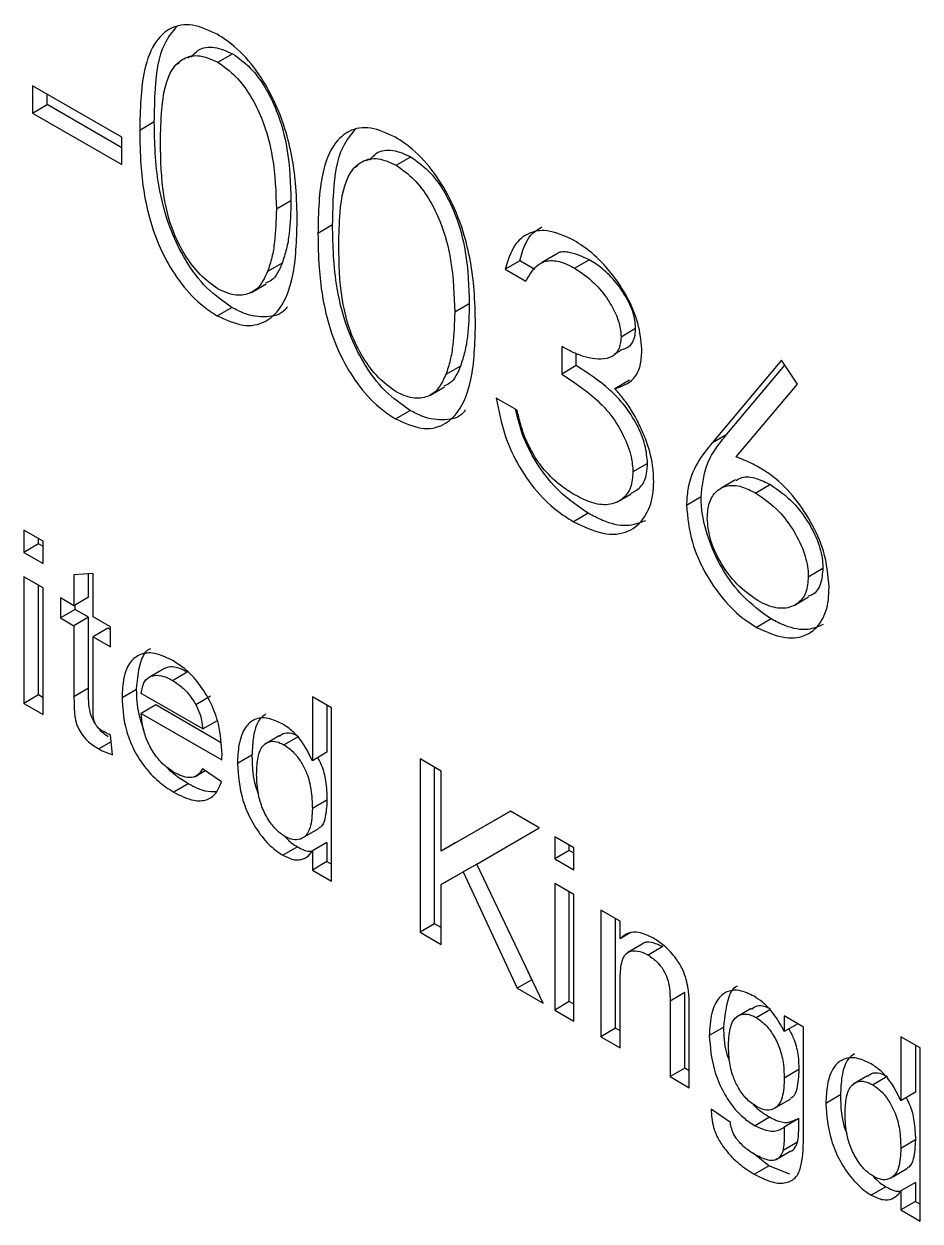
# Model space of a CAD drawing. Extents: x 75 to 2075, y 25 to 1460.
# Drawn here: x 1954.77 to 1964.69, y 1006.23 to 1019.48 of the extents above; entities that cross this region are included whole.
import ezdxf

# ---------------------------------------------------------------- set-up
doc = ezdxf.new("R2010")
doc.units = 0
doc.header["$LTSCALE"] = 5
doc.linetypes.add('SLD-KATı', pattern=[0])
doc.layers.get('0').update_dxf_attribs({"linetype": 'CONTINUOUS'})

msp = doc.modelspace()

# ---------------------------------------------------------------- linework, layer by layer
at = {"color": 7, "linetype": 'SLD-KATı'}
for p, q in [((1956.912, 1019.052), (1957.074, 1019.146)), ((1956.488, 1019.046), (1956.45, 1019.024)), ((1956.611, 1019.117), (1956.578, 1019.098)), ((1954.862, 1018.792), (1954.862, 1018.488)), ((1955.849, 1018.223), (1954.862, 1018.792)), ((1955.024, 1018.582), (1955.024, 1018.699)), ((1954.862, 1018.488), (1955.024, 1018.582)), ((1954.862, 1018.488), (1955.849, 1017.919)), ((1955.849, 1018.105), (1955.024, 1018.582)), ((1956.208, 1018.391), (1956.047, 1018.297)), ((1955.849, 1017.919), (1955.849, 1018.223)), ((1958.585, 1017.978), (1958.552, 1017.959)), ((1958.886, 1017.913), (1959.048, 1018.006)), ((1958.462, 1017.907), (1958.423, 1017.884)), ((1957.721, 1017.518), (1957.56, 1017.425)), ((1958.182, 1017.251), (1958.02, 1017.158)), ((1960.655, 1016.925), (1960.493, 1016.832)), ((1957.624, 1016.83), (1957.463, 1016.736)), ((1960.254, 1016.854), (1960.093, 1016.761)), ((1960.093, 1016.761), (1960.323, 1016.628)), ((1960.419, 1016.759), (1960.254, 1016.854)), ((1960.86, 1016.774), (1961.021, 1016.867)), ((1957.284, 1016.505), (1957.446, 1016.598)), ((1959.695, 1016.379), (1959.534, 1016.286)), ((1956.904, 1016.246), (1957.066, 1016.339)), ((1961.537, 1016.104), (1961.376, 1016.011)), ((1960.718, 1015.906), (1960.718, 1015.602)), ((1960.879, 1015.695), (1960.879, 1015.827)), ((1961.302, 1015.824), (1961.375, 1015.866)), ((1959.598, 1015.69), (1959.436, 1015.597)), ((1960.879, 1015.695), (1960.718, 1015.602)), ((1963.152, 1015.754), (1962.386, 1014.844)), ((1962.548, 1014.938), (1963.189, 1015.699)), ((1963.329, 1015.491), (1963.152, 1015.754)), ((1959.258, 1015.366), (1959.42, 1015.459)), ((1961.468, 1015.534), (1961.306, 1015.44)), ((1962.651, 1014.685), (1963.329, 1015.491)), ((1960.224, 1015.203), (1959.994, 1015.336)), ((1958.878, 1015.107), (1959.04, 1015.2)), ((1962.386, 1014.844), (1962.548, 1014.938)), ((1961.669, 1014.613), (1961.507, 1014.52)), ((1962.643, 1014.432), (1962.482, 1014.339)), ((1963.03, 1014.378), (1962.869, 1014.284)), ((1961.328, 1014.184), (1961.489, 1014.277)), ((1962.261, 1014.243), (1962.099, 1014.149)), ((1961.011, 1014.062), (1960.85, 1013.968)), ((1954.978, 1013.752), (1954.765, 1013.875)), ((1954.765, 1013.875), (1954.765, 1013.629)), ((1954.927, 1013.723), (1954.765, 1013.629)), ((1954.927, 1013.723), (1954.927, 1013.782)), ((1954.978, 1013.693), (1954.927, 1013.723)), ((1954.978, 1013.506), (1954.978, 1013.752)), ((1954.765, 1013.629), (1954.978, 1013.506)), ((1963.448, 1013.36), (1963.61, 1013.453)), ((1954.978, 1013.236), (1954.765, 1013.359)), ((1954.765, 1013.359), (1954.765, 1011.958)), ((1955.532, 1013.397), (1955.319, 1013.38)), ((1955.319, 1013.38), (1955.319, 1013.039)), ((1955.48, 1013.133), (1955.48, 1013.393)), ((1955.532, 1012.916), (1955.532, 1013.397)), ((1954.927, 1012.051), (1954.927, 1013.266)), ((1954.978, 1011.835), (1954.978, 1013.236)), ((1955.319, 1013.039), (1955.17, 1013.125)), ((1955.17, 1013.125), (1955.17, 1012.904)), ((1955.48, 1013.133), (1955.319, 1013.039)), ((1955.331, 1012.997), (1955.331, 1013.047)), ((1963.291, 1013.042), (1963.452, 1013.136)), ((1955.331, 1012.997), (1955.17, 1012.904)), ((1955.17, 1012.904), (1955.319, 1012.818)), ((1955.48, 1012.911), (1955.319, 1012.818)), ((1955.48, 1012.911), (1955.331, 1012.997)), ((1955.48, 1012.125), (1955.48, 1012.911)), ((1955.723, 1012.806), (1955.532, 1012.916)), ((1955.319, 1012.818), (1955.319, 1012.032)), ((1955.693, 1012.789), (1955.532, 1012.695)), ((1955.723, 1012.771), (1955.693, 1012.789)), ((1955.723, 1012.585), (1955.723, 1012.806)), ((1963.038, 1012.892), (1962.876, 1012.798)), ((1955.532, 1011.9), (1955.532, 1012.695)), ((1955.532, 1012.695), (1955.723, 1012.585)), ((1956.322, 1012.345), (1956.161, 1012.252)), ((1956.411, 1012.212), (1956.572, 1012.306)), ((1955.48, 1012.125), (1955.319, 1012.032)), ((1956.013, 1012.113), (1955.851, 1012.02)), ((1954.927, 1012.051), (1954.765, 1011.958)), ((1954.978, 1012.021), (1954.927, 1012.051)), ((1956.745, 1011.675), (1956.064, 1012.068)), ((1956.667, 1011.947), (1956.829, 1012.04)), ((1958.171, 1011.909), (1957.958, 1012.032)), ((1957.958, 1012.032), (1957.958, 1011.324)), ((1954.765, 1011.958), (1954.978, 1011.835)), ((1956.226, 1011.941), (1956.064, 1011.847)), ((1956.064, 1011.847), (1956.957, 1011.332)), ((1956.942, 1011.527), (1956.226, 1011.941)), ((1958.12, 1011.938), (1958.12, 1011.417)), ((1958.171, 1009.992), (1958.171, 1011.909)), ((1956.745, 1011.675), (1956.907, 1011.769)), ((1955.745, 1011.389), (1955.723, 1011.608)), ((1957.591, 1011.598), (1957.429, 1011.504)), ((1957.644, 1011.5), (1957.806, 1011.593)), ((1955.731, 1011.533), (1955.595, 1011.454)), ((1957.29, 1011.386), (1957.128, 1011.293)), ((1958.12, 1011.417), (1957.958, 1011.324)), ((1959.385, 1011.208), (1959.151, 1011.344)), ((1959.151, 1011.344), (1959.151, 1009.426)), ((1956.656, 1011.147), (1956.772, 1011.214)), ((1956.951, 1011.089), (1956.743, 1011.234)), ((1959.312, 1009.52), (1959.312, 1011.25)), ((1959.385, 1010.325), (1959.385, 1011.208)), ((1956.585, 1011.069), (1956.423, 1010.976)), ((1958.12, 1010.889), (1957.958, 1010.796)), ((1960.15, 1010.767), (1959.385, 1010.325)), ((1959.546, 1010.418), (1960.15, 1010.767)), ((1960.47, 1010.582), (1960.15, 1010.767)), ((1957.869, 1010.482), (1958.031, 1010.575)), ((1959.777, 1010.181), (1960.47, 1010.582)), ((1958.12, 1010.419), (1957.958, 1010.326)), ((1958.12, 1010.419), (1958.12, 1010.208)), ((1959.546, 1010.418), (1959.385, 1010.325)), ((1960.854, 1010.36), (1960.641, 1010.483)), ((1960.641, 1010.483), (1960.641, 1010.238)), ((1960.802, 1010.331), (1960.802, 1010.39)), ((1957.793, 1010.372), (1957.631, 1010.279)), ((1957.958, 1010.326), (1957.958, 1010.114)), ((1960.802, 1010.331), (1960.641, 1010.238)), ((1960.854, 1010.301), (1960.802, 1010.331)), ((1960.854, 1010.115), (1960.854, 1010.36)), ((1958.12, 1010.208), (1957.958, 1010.114)), ((1958.12, 1010.208), (1958.171, 1010.178)), ((1959.777, 1010.181), (1959.546, 1010.048)), ((1959.777, 1010.181), (1959.628, 1010.095)), ((1960.513, 1008.64), (1959.777, 1010.181)), ((1960.641, 1010.238), (1960.854, 1010.115)), ((1957.958, 1010.114), (1958.171, 1009.992)), ((1959.385, 1009.955), (1959.628, 1010.095)), ((1959.546, 1010.048), (1959.385, 1009.955)), ((1959.628, 1010.095), (1960.225, 1008.806)), ((1959.385, 1009.291), (1959.385, 1009.955)), ((1960.854, 1009.844), (1960.641, 1009.967)), ((1960.641, 1009.967), (1960.641, 1008.566)), ((1960.802, 1008.659), (1960.802, 1009.874)), ((1960.854, 1008.443), (1960.854, 1009.844)), ((1961.364, 1009.549), (1961.152, 1009.672)), ((1961.152, 1009.672), (1961.152, 1008.271)), ((1959.312, 1009.52), (1959.151, 1009.426)), ((1959.385, 1009.478), (1959.312, 1009.52)), ((1961.313, 1008.364), (1961.313, 1009.579)), ((1961.364, 1009.354), (1961.364, 1009.549)), ((1959.151, 1009.426), (1959.385, 1009.291)), ((1961.477, 1009.419), (1961.364, 1009.354)), ((1961.61, 1009.295), (1961.449, 1009.201)), ((1961.836, 1009.267), (1961.675, 1009.174)), ((1960.386, 1008.9), (1960.305, 1009.075)), ((1960.386, 1008.9), (1960.225, 1008.806)), ((1960.225, 1008.806), (1960.513, 1008.64)), ((1960.39, 1008.897), (1960.386, 1008.9)), ((1961.364, 1008.148), (1961.364, 1008.899)), ((1960.802, 1008.659), (1960.641, 1008.566)), ((1960.854, 1008.63), (1960.802, 1008.659)), ((1962.08, 1008.759), (1961.918, 1008.665)), ((1961.918, 1008.665), (1961.918, 1007.829)), ((1962.08, 1007.922), (1962.08, 1008.759)), ((1960.641, 1008.566), (1960.854, 1008.443)), ((1962.131, 1007.706), (1962.131, 1008.563)), ((1962.816, 1008.581), (1962.654, 1008.488)), ((1962.87, 1008.484), (1963.031, 1008.577)), ((1963.395, 1008.377), (1963.182, 1008.5)), ((1963.182, 1008.5), (1963.182, 1008.328)), ((1963.331, 1008.414), (1963.182, 1008.328)), ((1961.313, 1008.364), (1961.152, 1008.271)), ((1961.152, 1008.271), (1961.364, 1008.148)), ((1961.364, 1008.335), (1961.313, 1008.364)), ((1962.513, 1008.376), (1962.352, 1008.283)), ((1963.395, 1007.183), (1963.395, 1008.377)), ((1964.685, 1008.148), (1964.472, 1008.271)), ((1964.472, 1008.271), (1964.472, 1007.563)), ((1964.634, 1008.178), (1964.634, 1007.656)), ((1964.685, 1006.231), (1964.685, 1008.148)), ((1962.08, 1007.922), (1961.918, 1007.829)), ((1962.131, 1007.892), (1962.08, 1007.922)), ((1963.343, 1007.906), (1963.182, 1007.813)), ((1961.918, 1007.829), (1962.131, 1007.706)), ((1964.104, 1007.837), (1963.943, 1007.744)), ((1964.158, 1007.74), (1964.32, 1007.833)), ((1963.804, 1007.626), (1963.642, 1007.533)), ((1964.634, 1007.656), (1964.472, 1007.563)), ((1962.586, 1007.32), (1962.373, 1007.468)), ((1963.092, 1007.49), (1963.254, 1007.584)), ((1963.019, 1007.38), (1962.858, 1007.286)), ((1963.343, 1007.364), (1963.182, 1007.271)), ((1963.329, 1007.103), (1963.168, 1007.01)), ((1964.634, 1007.129), (1964.472, 1007.035)), ((1963.012, 1006.843), (1962.836, 1006.981)), ((1963.085, 1006.91), (1963.246, 1007.003)), ((1962.85, 1006.75), (1963.012, 1006.843)), ((1963.245, 1006.749), (1963.012, 1006.843)), ((1964.383, 1006.721), (1964.545, 1006.815)), ((1964.307, 1006.611), (1964.145, 1006.518)), ((1964.634, 1006.659), (1964.472, 1006.566)), ((1964.472, 1006.566), (1964.472, 1006.354)), ((1964.634, 1006.659), (1964.634, 1006.447)), ((1964.634, 1006.447), (1964.472, 1006.354)), ((1964.634, 1006.447), (1964.685, 1006.418)), ((1964.472, 1006.354), (1964.685, 1006.231))]:
    msp.add_line(p, q, dxfattribs=at)
for points, knots in [([(1956.904, 1019.361), (1956.811, 1019.404), (1956.623, 1019.489), (1956.388, 1019.447), (1956.2, 1019.276), (1956.059, 1018.902), (1956.051, 1018.528), (1956.047, 1018.297)], [0, 0, 0, 0, 0.155618, 0.311935, 0.454721, 0.662944, 1, 1, 1, 1]), ([(1956.208, 1018.391), (1956.211, 1018.513), (1956.217, 1018.822), (1956.271, 1019.22), (1956.412, 1019.389), (1956.463, 1019.45)], [0, 0, 0, 0, 0.295982, 0.745313, 1, 1, 1, 1]), ([(1957.79, 1017.291), (1957.788, 1017.417), (1957.782, 1017.741), (1957.7, 1018.229), (1957.51, 1018.705), (1957.288, 1019.044), (1957.076, 1019.253), (1956.946, 1019.335), (1956.904, 1019.361)], [0, 0, 0, 0, 0.179179, 0.461345, 0.637281, 0.783821, 0.93058, 1, 1, 1, 1]), ([(1956.277, 1018.166), (1956.279, 1018.289), (1956.284, 1018.583), (1956.35, 1018.929), (1956.525, 1019.106), (1956.705, 1019.143), (1956.844, 1019.082), (1956.912, 1019.052)], [0, 0, 0, 0, 0.2305227, 0.551426, 0.7032148, 0.8558961, 1, 1, 1, 1]), ([(1956.618, 1019.108), (1956.642, 1019.136), (1956.706, 1019.21), (1956.868, 1019.235), (1957.007, 1019.175), (1957.074, 1019.146)], [0, 0, 0, 0, 0.238436, 0.630223, 1, 1, 1, 1]), ([(1957.074, 1019.146), (1957.141, 1019.098), (1957.272, 1019.004), (1957.443, 1018.775), (1957.593, 1018.465), (1957.706, 1018.024), (1957.716, 1017.706), (1957.721, 1017.518)], [0, 0, 0, 0, 0.142056, 0.279146, 0.423803, 0.65937, 1, 1, 1, 1]), ([(1956.912, 1019.052), (1956.979, 1019.004), (1957.11, 1018.91), (1957.282, 1018.682), (1957.432, 1018.372), (1957.545, 1017.931), (1957.554, 1017.613), (1957.56, 1017.425)], [0, 0, 0, 0, 0.142056, 0.279146, 0.423803, 0.65937, 1, 1, 1, 1]), ([(1957.066, 1016.339), (1956.972, 1016.405), (1956.784, 1016.535), (1956.549, 1016.85), (1956.36, 1017.244), (1956.221, 1017.78), (1956.213, 1018.162), (1956.208, 1018.391)], [0, 0, 0, 0, 0.1563777, 0.3136165, 0.4539116, 0.673752, 1, 1, 1, 1]), ([(1958.878, 1018.221), (1958.785, 1018.264), (1958.597, 1018.35), (1958.361, 1018.308), (1958.174, 1018.137), (1958.032, 1017.763), (1958.025, 1017.389), (1958.02, 1017.158)], [0, 0, 0, 0, 0.155618, 0.311935, 0.454721, 0.662944, 1, 1, 1, 1]), ([(1956.047, 1018.297), (1956.049, 1018.172), (1956.054, 1017.853), (1956.122, 1017.381), (1956.298, 1016.918), (1956.505, 1016.588), (1956.716, 1016.366), (1956.853, 1016.279), (1956.904, 1016.246)], [0, 0, 0, 0, 0.180656, 0.459073, 0.627824, 0.771051, 0.91423, 1, 1, 1, 1]), ([(1958.182, 1017.251), (1958.185, 1017.374), (1958.191, 1017.682), (1958.245, 1018.08), (1958.386, 1018.249), (1958.437, 1018.31)], [0, 0, 0, 0, 0.295982, 0.745313, 1, 1, 1, 1]), ([(1959.764, 1016.152), (1959.761, 1016.277), (1959.755, 1016.601), (1959.674, 1017.089), (1959.483, 1017.566), (1959.261, 1017.904), (1959.05, 1018.114), (1958.92, 1018.195), (1958.878, 1018.221)], [0, 0, 0, 0, 0.1791793, 0.4613454, 0.6372808, 0.7838205, 0.9305796, 1, 1, 1, 1]), ([(1956.912, 1016.545), (1956.845, 1016.594), (1956.712, 1016.69), (1956.539, 1016.921), (1956.392, 1017.218), (1956.284, 1017.656), (1956.28, 1017.968), (1956.277, 1018.166)], [0, 0, 0, 0, 0.142345, 0.284038, 0.428685, 0.63924, 1, 1, 1, 1]), ([(1958.591, 1017.969), (1958.616, 1017.997), (1958.679, 1018.071), (1958.842, 1018.095), (1958.98, 1018.035), (1959.048, 1018.006)], [0, 0, 0, 0, 0.238436, 0.630223, 1, 1, 1, 1]), ([(1958.251, 1017.026), (1958.253, 1017.149), (1958.258, 1017.443), (1958.324, 1017.79), (1958.499, 1017.966), (1958.679, 1018.004), (1958.818, 1017.943), (1958.886, 1017.913)], [0, 0, 0, 0, 0.230523, 0.551426, 0.703215, 0.855896, 1, 1, 1, 1]), ([(1959.048, 1018.006), (1959.114, 1017.958), (1959.245, 1017.864), (1959.417, 1017.636), (1959.567, 1017.326), (1959.68, 1016.885), (1959.69, 1016.567), (1959.695, 1016.379)], [0, 0, 0, 0, 0.142056, 0.279146, 0.423803, 0.65937, 1, 1, 1, 1]), ([(1958.886, 1017.913), (1958.953, 1017.865), (1959.084, 1017.771), (1959.255, 1017.543), (1959.405, 1017.232), (1959.519, 1016.791), (1959.528, 1016.474), (1959.534, 1016.286)], [0, 0, 0, 0, 0.142056, 0.279146, 0.423803, 0.65937, 1, 1, 1, 1]), ([(1957.56, 1017.425), (1957.556, 1017.302), (1957.551, 1017.117), (1957.513, 1016.89), (1957.48, 1016.788), (1957.463, 1016.736)], [0, 0, 0, 0, 0.494077, 0.745649, 1, 1, 1, 1]), ([(1957.721, 1017.518), (1957.718, 1017.396), (1957.713, 1017.21), (1957.675, 1016.983), (1957.641, 1016.881), (1957.624, 1016.83)], [0, 0, 0, 0, 0.494077, 0.745649, 1, 1, 1, 1]), ([(1956.904, 1016.246), (1957.002, 1016.202), (1957.196, 1016.114), (1957.439, 1016.161), (1957.634, 1016.343), (1957.774, 1016.714), (1957.784, 1017.08), (1957.79, 1017.291)], [0, 0, 0, 0, 0.160811, 0.322052, 0.466964, 0.691873, 1, 1, 1, 1]), ([(1958.02, 1017.158), (1958.022, 1017.032), (1958.028, 1016.713), (1958.096, 1016.241), (1958.272, 1015.779), (1958.479, 1015.449), (1958.69, 1015.227), (1958.827, 1015.139), (1958.878, 1015.107)], [0, 0, 0, 0, 0.180656, 0.459073, 0.627824, 0.771051, 0.91423, 1, 1, 1, 1]), ([(1959.04, 1015.2), (1958.946, 1015.265), (1958.758, 1015.396), (1958.523, 1015.71), (1958.333, 1016.105), (1958.195, 1016.641), (1958.187, 1017.023), (1958.182, 1017.251)], [0, 0, 0, 0, 0.156378, 0.313617, 0.453912, 0.673752, 1, 1, 1, 1]), ([(1960.856, 1017.079), (1960.754, 1017.127), (1960.568, 1017.212), (1960.341, 1017.17), (1960.173, 1017.026), (1960.121, 1016.855), (1960.093, 1016.761)], [0, 0, 0, 0, 0.279695, 0.504138, 0.72873, 1, 1, 1, 1]), ([(1960.254, 1016.854), (1960.284, 1016.96), (1960.332, 1017.129), (1960.454, 1017.203), (1960.499, 1017.23)], [0, 0, 0, 0, 0.630948, 1, 1, 1, 1]), ([(1958.886, 1015.406), (1958.819, 1015.454), (1958.685, 1015.55), (1958.512, 1015.781), (1958.365, 1016.079), (1958.258, 1016.516), (1958.253, 1016.829), (1958.251, 1017.026)], [0, 0, 0, 0, 0.1423447, 0.2840378, 0.4286851, 0.6392402, 1, 1, 1, 1]), ([(1961.606, 1015.877), (1961.597, 1015.971), (1961.578, 1016.157), (1961.451, 1016.458), (1961.271, 1016.727), (1961.065, 1016.943), (1960.922, 1017.037), (1960.856, 1017.079)], [0, 0, 0, 0, 0.207064, 0.409703, 0.613894, 0.823729, 1, 1, 1, 1]), ([(1961.021, 1016.867), (1960.943, 1016.902), (1960.812, 1016.96), (1960.687, 1016.956), (1960.655, 1016.925), (1960.655, 1016.925)], [0, 0, 0, 0, 0.595713, 0.997272, 1, 1, 1, 1]), ([(1957.624, 1016.83), (1957.593, 1016.753), (1957.551, 1016.651), (1957.463, 1016.617), (1957.44, 1016.609)], [0, 0, 0, 0, 0.747262, 1, 1, 1, 1]), ([(1960.323, 1016.628), (1960.361, 1016.696), (1960.423, 1016.809), (1960.575, 1016.868), (1960.72, 1016.846), (1960.817, 1016.796), (1960.86, 1016.774)], [0, 0, 0, 0, 0.363168, 0.592213, 0.821145, 1, 1, 1, 1]), ([(1960.86, 1016.774), (1960.934, 1016.724), (1961.067, 1016.636), (1961.226, 1016.438), (1961.324, 1016.263), (1961.37, 1016.118), (1961.374, 1016.042), (1961.376, 1016.011)], [0, 0, 0, 0, 0.307321, 0.545957, 0.738905, 0.891584, 1, 1, 1, 1]), ([(1961.537, 1016.104), (1961.533, 1016.154), (1961.525, 1016.253), (1961.447, 1016.435), (1961.327, 1016.615), (1961.174, 1016.77), (1961.071, 1016.836), (1961.021, 1016.867)], [0, 0, 0, 0, 0.167249, 0.33545, 0.571563, 0.796006, 1, 1, 1, 1]), ([(1957.463, 1016.736), (1957.429, 1016.664), (1957.369, 1016.539), (1957.206, 1016.466), (1957.051, 1016.475), (1956.949, 1016.527), (1956.912, 1016.545)], [0, 0, 0, 0, 0.339757, 0.595557, 0.851617, 1, 1, 1, 1]), ([(1957.68, 1016.344), (1957.672, 1016.334), (1957.619, 1016.26), (1957.453, 1016.222), (1957.244, 1016.246), (1957.11, 1016.316), (1957.066, 1016.339)], [0, 0, 0, 0, 0.064384, 0.438892, 0.814631, 1, 1, 1, 1]), ([(1959.695, 1016.379), (1959.692, 1016.256), (1959.687, 1016.071), (1959.649, 1015.844), (1959.615, 1015.742), (1959.598, 1015.69)], [0, 0, 0, 0, 0.494077, 0.745649, 1, 1, 1, 1]), ([(1959.534, 1016.286), (1959.53, 1016.163), (1959.525, 1015.978), (1959.487, 1015.75), (1959.453, 1015.648), (1959.436, 1015.597)], [0, 0, 0, 0, 0.494077, 0.745649, 1, 1, 1, 1]), ([(1958.878, 1015.107), (1958.975, 1015.063), (1959.17, 1014.974), (1959.412, 1015.021), (1959.608, 1015.204), (1959.748, 1015.575), (1959.758, 1015.94), (1959.764, 1016.152)], [0, 0, 0, 0, 0.1608108, 0.322052, 0.4669641, 0.6918732, 1, 1, 1, 1]), ([(1961.373, 1015.868), (1961.405, 1015.878), (1961.472, 1015.899), (1961.529, 1015.988), (1961.535, 1016.071), (1961.537, 1016.104)], [0, 0, 0, 0, 0.345385, 0.733658, 1, 1, 1, 1]), ([(1961.376, 1016.011), (1961.37, 1015.961), (1961.359, 1015.867), (1961.275, 1015.782), (1961.12, 1015.753), (1960.924, 1015.797), (1960.775, 1015.876), (1960.718, 1015.906)], [0, 0, 0, 0, 0.160278, 0.301808, 0.478183, 0.801904, 1, 1, 1, 1]), ([(1961.306, 1015.44), (1961.384, 1015.467), (1961.513, 1015.511), (1961.597, 1015.695), (1961.603, 1015.823), (1961.606, 1015.877)], [0, 0, 0, 0, 0.462322, 0.769957, 1, 1, 1, 1]), ([(1959.598, 1015.69), (1959.567, 1015.614), (1959.525, 1015.512), (1959.436, 1015.478), (1959.414, 1015.469)], [0, 0, 0, 0, 0.747262, 1, 1, 1, 1]), ([(1961.669, 1014.613), (1961.663, 1014.679), (1961.651, 1014.818), (1961.556, 1015.044), (1961.421, 1015.257), (1961.191, 1015.494), (1961.005, 1015.614), (1960.879, 1015.695)], [0, 0, 0, 0, 0.15268, 0.317686, 0.480778, 0.647378, 1, 1, 1, 1]), ([(1959.436, 1015.597), (1959.402, 1015.525), (1959.343, 1015.399), (1959.18, 1015.326), (1959.025, 1015.336), (1958.923, 1015.387), (1958.886, 1015.406)], [0, 0, 0, 0, 0.3397573, 0.5955571, 0.8516175, 1, 1, 1, 1]), ([(1960.718, 1015.602), (1960.826, 1015.532), (1961.004, 1015.415), (1961.246, 1015.186), (1961.402, 1014.939), (1961.494, 1014.703), (1961.503, 1014.575), (1961.507, 1014.52)], [0, 0, 0, 0, 0.303376, 0.501253, 0.701144, 0.872268, 1, 1, 1, 1]), ([(1961.584, 1015.027), (1961.556, 1015.082), (1961.504, 1015.185), (1961.408, 1015.324), (1961.34, 1015.401), (1961.306, 1015.44)], [0, 0, 0, 0, 0.36953, 0.680669, 1, 1, 1, 1]), ([(1959.994, 1015.336), (1960.02, 1015.199), (1960.068, 1014.946), (1960.24, 1014.567), (1960.465, 1014.262), (1960.68, 1014.072), (1960.808, 1013.994), (1960.85, 1013.968)], [0, 0, 0, 0, 0.260014, 0.476791, 0.694305, 0.899189, 1, 1, 1, 1]), ([(1959.653, 1015.205), (1959.645, 1015.194), (1959.593, 1015.12), (1959.427, 1015.082), (1959.218, 1015.107), (1959.084, 1015.177), (1959.04, 1015.2)], [0, 0, 0, 0, 0.064384, 0.438892, 0.814631, 1, 1, 1, 1]), ([(1961.011, 1014.062), (1960.902, 1014.135), (1960.705, 1014.267), (1960.457, 1014.576), (1960.283, 1014.897), (1960.232, 1015.11), (1960.207, 1015.213)], [0, 0, 0, 0, 0.302238, 0.540297, 0.778318, 1, 1, 1, 1]), ([(1960.425, 1014.678), (1960.388, 1014.745), (1960.321, 1014.864), (1960.262, 1015.044), (1960.237, 1015.15), (1960.224, 1015.203)], [0, 0, 0, 0, 0.3962188, 0.6951557, 1, 1, 1, 1]), ([(1961.737, 1014.412), (1961.735, 1014.471), (1961.728, 1014.623), (1961.669, 1014.838), (1961.604, 1014.983), (1961.584, 1015.027)], [0, 0, 0, 0, 0.3022308, 0.7876447, 1, 1, 1, 1]), ([(1962.261, 1014.243), (1962.274, 1014.361), (1962.296, 1014.567), (1962.418, 1014.777), (1962.504, 1014.884), (1962.548, 1014.938)], [0, 0, 0, 0, 0.404393, 0.699692, 1, 1, 1, 1]), ([(1962.386, 1014.844), (1962.328, 1014.772), (1962.213, 1014.628), (1962.113, 1014.39), (1962.103, 1014.209), (1962.099, 1014.149)], [0, 0, 0, 0, 0.40003, 0.80321, 1, 1, 1, 1]), ([(1960.854, 1014.27), (1960.804, 1014.302), (1960.682, 1014.378), (1960.533, 1014.524), (1960.45, 1014.642), (1960.425, 1014.678)], [0, 0, 0, 0, 0.329676, 0.795729, 1, 1, 1, 1]), ([(1962.917, 1014.56), (1962.89, 1014.575), (1962.836, 1014.605), (1962.747, 1014.648), (1962.686, 1014.672), (1962.651, 1014.685)], [0, 0, 0, 0, 0.302502, 0.60515, 1, 1, 1, 1]), ([(1961.507, 1014.52), (1961.502, 1014.459), (1961.492, 1014.334), (1961.392, 1014.207), (1961.241, 1014.142), (1961.048, 1014.169), (1960.916, 1014.237), (1960.854, 1014.27)], [0, 0, 0, 0, 0.173225, 0.35855, 0.580986, 0.802364, 1, 1, 1, 1]), ([(1961.486, 1014.283), (1961.527, 1014.305), (1961.607, 1014.348), (1961.661, 1014.477), (1961.667, 1014.575), (1961.669, 1014.613)], [0, 0, 0, 0, 0.393828, 0.762663, 1, 1, 1, 1]), ([(1963.678, 1013.243), (1963.667, 1013.375), (1963.647, 1013.611), (1963.481, 1013.972), (1963.279, 1014.271), (1963.076, 1014.462), (1962.954, 1014.538), (1962.917, 1014.56)], [0, 0, 0, 0, 0.26989, 0.481073, 0.691501, 0.907587, 1, 1, 1, 1]), ([(1960.85, 1013.968), (1960.959, 1013.916), (1961.179, 1013.811), (1961.46, 1013.837), (1961.646, 1014.004), (1961.729, 1014.211), (1961.736, 1014.364), (1961.737, 1014.412)], [0, 0, 0, 0, 0.24214, 0.486886, 0.697343, 0.905358, 1, 1, 1, 1]), ([(1962.33, 1014.006), (1962.334, 1014.066), (1962.343, 1014.189), (1962.425, 1014.312), (1962.548, 1014.377), (1962.704, 1014.368), (1962.815, 1014.311), (1962.869, 1014.284)], [0, 0, 0, 0, 0.196667, 0.397427, 0.59783, 0.807388, 1, 1, 1, 1]), ([(1962.648, 1014.424), (1962.669, 1014.437), (1962.73, 1014.476), (1962.867, 1014.459), (1962.977, 1014.404), (1963.03, 1014.378)], [0, 0, 0, 0, 0.213434, 0.623289, 1, 1, 1, 1]), ([(1963.03, 1014.378), (1963.117, 1014.318), (1963.27, 1014.212), (1963.456, 1013.96), (1963.577, 1013.715), (1963.608, 1013.543), (1963.609, 1013.465), (1963.61, 1013.453)], [0, 0, 0, 0, 0.300704, 0.532555, 0.765331, 0.965842, 1, 1, 1, 1]), ([(1963.038, 1012.892), (1962.929, 1012.969), (1962.736, 1013.106), (1962.499, 1013.424), (1962.346, 1013.746), (1962.27, 1014.029), (1962.263, 1014.185), (1962.261, 1014.243)], [0, 0, 0, 0, 0.264963, 0.470688, 0.676646, 0.880716, 1, 1, 1, 1]), ([(1962.869, 1014.284), (1962.955, 1014.224), (1963.109, 1014.118), (1963.294, 1013.866), (1963.415, 1013.622), (1963.446, 1013.449), (1963.448, 1013.371), (1963.448, 1013.36)], [0, 0, 0, 0, 0.300704, 0.532555, 0.765331, 0.965842, 1, 1, 1, 1]), ([(1962.099, 1014.149), (1962.112, 1014.015), (1962.136, 1013.775), (1962.294, 1013.404), (1962.5, 1013.106), (1962.705, 1012.906), (1962.832, 1012.826), (1962.876, 1012.798)], [0, 0, 0, 0, 0.268201, 0.478121, 0.688557, 0.891923, 1, 1, 1, 1]), ([(1961.645, 1013.979), (1961.578, 1013.954), (1961.44, 1013.901), (1961.21, 1013.957), (1961.065, 1014.034), (1961.011, 1014.062)], [0, 0, 0, 0, 0.371193, 0.768586, 1, 1, 1, 1]), ([(1962.889, 1013.095), (1962.81, 1013.15), (1962.655, 1013.257), (1962.471, 1013.513), (1962.349, 1013.777), (1962.336, 1013.931), (1962.33, 1014.006)], [0, 0, 0, 0, 0.279984, 0.550501, 0.780946, 1, 1, 1, 1]), ([(1963.61, 1013.453), (1963.604, 1013.394), (1963.593, 1013.271), (1963.526, 1013.168), (1963.464, 1013.149), (1963.448, 1013.144)], [0, 0, 0, 0, 0.411303, 0.847854, 1, 1, 1, 1]), ([(1963.448, 1013.36), (1963.443, 1013.3), (1963.433, 1013.175), (1963.334, 1013.052), (1963.186, 1012.996), (1963.025, 1013.024), (1962.924, 1013.077), (1962.889, 1013.095)], [0, 0, 0, 0, 0.195028, 0.402027, 0.640417, 0.873283, 1, 1, 1, 1]), ([(1962.876, 1012.798), (1962.986, 1012.749), (1963.187, 1012.659), (1963.44, 1012.7), (1963.605, 1012.851), (1963.672, 1013.055), (1963.677, 1013.196), (1963.678, 1013.243)], [0, 0, 0, 0, 0.26262, 0.481078, 0.700369, 0.900869, 1, 1, 1, 1]), ([(1963.613, 1012.831), (1963.558, 1012.808), (1963.436, 1012.756), (1963.229, 1012.793), (1963.089, 1012.865), (1963.038, 1012.892)], [0, 0, 0, 0, 0.341031, 0.757846, 1, 1, 1, 1]), ([(1956.412, 1012.433), (1956.335, 1012.469), (1956.199, 1012.533), (1956.035, 1012.503), (1955.924, 1012.408), (1955.861, 1012.24), (1955.854, 1012.097), (1955.851, 1012.02)], [0, 0, 0, 0, 0.238843, 0.420255, 0.60132, 0.785857, 1, 1, 1, 1]), ([(1956.013, 1012.113), (1956.023, 1012.233), (1956.039, 1012.417), (1956.122, 1012.552), (1956.17, 1012.567), (1956.171, 1012.567)], [0, 0, 0, 0, 0.646304, 0.994181, 1, 1, 1, 1]), ([(1956.958, 1011.394), (1956.952, 1011.504), (1956.943, 1011.685), (1956.842, 1011.963), (1956.709, 1012.18), (1956.557, 1012.34), (1956.455, 1012.405), (1956.412, 1012.433)], [0, 0, 0, 0, 0.2925457, 0.4838695, 0.6755749, 0.8601511, 1, 1, 1, 1]), ([(1956.064, 1012.068), (1956.072, 1012.116), (1956.087, 1012.204), (1956.167, 1012.264), (1956.262, 1012.274), (1956.346, 1012.248), (1956.397, 1012.22), (1956.411, 1012.212)], [0, 0, 0, 0, 0.26686, 0.497851, 0.698822, 0.917598, 1, 1, 1, 1]), ([(1956.572, 1012.306), (1956.516, 1012.333), (1956.424, 1012.377), (1956.351, 1012.354), (1956.323, 1012.344)], [0, 0, 0, 0, 0.605348, 1, 1, 1, 1]), ([(1955.554, 1011.737), (1955.541, 1011.757), (1955.512, 1011.805), (1955.478, 1011.945), (1955.48, 1012.048), (1955.48, 1012.125)], [0, 0, 0, 0, 0.156519, 0.367568, 1, 1, 1, 1]), ([(1956.093, 1011.665), (1956.073, 1011.724), (1956.02, 1011.88), (1956.015, 1012.024), (1956.013, 1012.113)], [0, 0, 0, 0, 0.377761, 1, 1, 1, 1]), ([(1956.411, 1012.212), (1956.437, 1012.195), (1956.502, 1012.155), (1956.593, 1012.064), (1956.644, 1011.983), (1956.667, 1011.947)], [0, 0, 0, 0, 0.283535, 0.680519, 1, 1, 1, 1]), ([(1955.319, 1012.032), (1955.32, 1011.969), (1955.321, 1011.878), (1955.336, 1011.755), (1955.371, 1011.671), (1955.419, 1011.596), (1955.495, 1011.516), (1955.556, 1011.478), (1955.595, 1011.454)], [0, 0, 0, 0, 0.3015, 0.439766, 0.55015, 0.659863, 0.787872, 1, 1, 1, 1]), ([(1955.851, 1012.02), (1955.857, 1011.916), (1955.866, 1011.741), (1955.961, 1011.471), (1956.091, 1011.258), (1956.253, 1011.086), (1956.366, 1011.013), (1956.423, 1010.976)], [0, 0, 0, 0, 0.272978, 0.458358, 0.644454, 0.820522, 1, 1, 1, 1]), ([(1955.64, 1011.65), (1955.626, 1011.658), (1955.603, 1011.672), (1955.573, 1011.703), (1955.552, 1011.737), (1955.53, 1011.797), (1955.532, 1011.85), (1955.532, 1011.891), (1955.532, 1011.9)], [0, 0, 0, 0, 0.179327, 0.29673, 0.414371, 0.53717, 0.894909, 1, 1, 1, 1]), ([(1956.426, 1011.195), (1956.382, 1011.225), (1956.301, 1011.28), (1956.196, 1011.412), (1956.121, 1011.555), (1956.076, 1011.706), (1956.068, 1011.8), (1956.064, 1011.847)], [0, 0, 0, 0, 0.2234898, 0.4135403, 0.6033294, 0.7999015, 1, 1, 1, 1]), ([(1956.667, 1011.947), (1956.684, 1011.912), (1956.713, 1011.853), (1956.735, 1011.76), (1956.742, 1011.706), (1956.745, 1011.675)], [0, 0, 0, 0, 0.38065, 0.647269, 1, 1, 1, 1]), ([(1957.444, 1011.841), (1957.421, 1011.825), (1957.35, 1011.772), (1957.301, 1011.605), (1957.294, 1011.455), (1957.29, 1011.386)], [0, 0, 0, 0, 0.201308, 0.635413, 1, 1, 1, 1]), ([(1957.63, 1011.729), (1957.576, 1011.755), (1957.461, 1011.809), (1957.314, 1011.792), (1957.199, 1011.688), (1957.139, 1011.514), (1957.132, 1011.362), (1957.128, 1011.293)], [0, 0, 0, 0, 0.181127, 0.379539, 0.551366, 0.795208, 1, 1, 1, 1]), ([(1957.958, 1011.324), (1957.925, 1011.392), (1957.866, 1011.512), (1957.745, 1011.653), (1957.668, 1011.705), (1957.63, 1011.729)], [0, 0, 0, 0, 0.409376, 0.718544, 1, 1, 1, 1]), ([(1955.699, 1011.589), (1955.676, 1011.603), (1955.633, 1011.631), (1955.595, 1011.679), (1955.577, 1011.702)], [0, 0, 0, 0, 0.518874, 1, 1, 1, 1]), ([(1955.723, 1011.608), (1955.716, 1011.611), (1955.702, 1011.617), (1955.675, 1011.631), (1955.654, 1011.642), (1955.64, 1011.65)], [0, 0, 0, 0, 0.250077, 0.500167, 1, 1, 1, 1]), ([(1957.593, 1011.593), (1957.606, 1011.604), (1957.641, 1011.635), (1957.717, 1011.636), (1957.779, 1011.607), (1957.806, 1011.593)], [0, 0, 0, 0, 0.253922, 0.665866, 1, 1, 1, 1]), ([(1955.595, 1011.454), (1955.607, 1011.447), (1955.632, 1011.433), (1955.683, 1011.411), (1955.72, 1011.398), (1955.745, 1011.389)], [0, 0, 0, 0, 0.250344, 0.500798, 1, 1, 1, 1]), ([(1957.341, 1011.171), (1957.343, 1011.229), (1957.347, 1011.346), (1957.389, 1011.478), (1957.47, 1011.537), (1957.555, 1011.544), (1957.617, 1011.514), (1957.644, 1011.5)], [0, 0, 0, 0, 0.259247, 0.521452, 0.691249, 0.861725, 1, 1, 1, 1]), ([(1957.644, 1011.5), (1957.681, 1011.475), (1957.751, 1011.426), (1957.837, 1011.308), (1957.908, 1011.167), (1957.952, 1010.988), (1957.956, 1010.865), (1957.958, 1010.796)], [0, 0, 0, 0, 0.174969, 0.338758, 0.490444, 0.714401, 1, 1, 1, 1]), ([(1956.957, 1011.332), (1956.957, 1011.337), (1956.957, 1011.347), (1956.958, 1011.368), (1956.958, 1011.384), (1956.958, 1011.394)], [0, 0, 0, 0, 0.2500017, 0.5000036, 1, 1, 1, 1]), ([(1957.29, 1011.386), (1957.293, 1011.253), (1957.296, 1011.112), (1957.358, 1010.964), (1957.361, 1010.956)], [0, 0, 0, 0, 0.948469, 1, 1, 1, 1]), ([(1958.017, 1011.357), (1958.031, 1011.331), (1958.075, 1011.247), (1958.113, 1011.081), (1958.118, 1010.958), (1958.12, 1010.889)], [0, 0, 0, 0, 0.165558, 0.532306, 1, 1, 1, 1]), ([(1956.585, 1011.069), (1956.507, 1011.115), (1956.424, 1011.163), (1956.354, 1011.249), (1956.35, 1011.254)], [0, 0, 0, 0, 0.93398, 1, 1, 1, 1]), ([(1956.743, 1011.234), (1956.723, 1011.204), (1956.687, 1011.151), (1956.6, 1011.131), (1956.513, 1011.15), (1956.454, 1011.181), (1956.426, 1011.195)], [0, 0, 0, 0, 0.310019, 0.551324, 0.79123, 1, 1, 1, 1]), ([(1957.128, 1011.293), (1957.138, 1011.159), (1957.153, 1010.955), (1957.276, 1010.66), (1957.41, 1010.46), (1957.538, 1010.337), (1957.611, 1010.291), (1957.631, 1010.279)], [0, 0, 0, 0, 0.3666342, 0.5599813, 0.75448, 0.9305545, 1, 1, 1, 1]), ([(1956.423, 1010.976), (1956.499, 1010.938), (1956.628, 1010.874), (1956.79, 1010.881), (1956.898, 1010.953), (1956.934, 1011.045), (1956.951, 1011.089)], [0, 0, 0, 0, 0.325179, 0.554007, 0.783187, 1, 1, 1, 1]), ([(1956.897, 1010.979), (1956.856, 1010.978), (1956.759, 1010.977), (1956.649, 1011.035), (1956.585, 1011.069)], [0, 0, 0, 0, 0.420319, 1, 1, 1, 1]), ([(1957.653, 1010.487), (1957.626, 1010.506), (1957.565, 1010.546), (1957.477, 1010.656), (1957.402, 1010.795), (1957.349, 1010.978), (1957.344, 1011.097), (1957.341, 1011.171)], [0, 0, 0, 0, 0.136112, 0.30131, 0.496521, 0.689829, 1, 1, 1, 1]), ([(1957.958, 1010.796), (1957.955, 1010.721), (1957.95, 1010.604), (1957.89, 1010.487), (1957.813, 1010.446), (1957.729, 1010.449), (1957.677, 1010.476), (1957.653, 1010.487)], [0, 0, 0, 0, 0.337627, 0.533011, 0.729406, 0.87934, 1, 1, 1, 1]), ([(1958.12, 1010.889), (1958.116, 1010.817), (1958.109, 1010.702), (1958.069, 1010.598), (1958.035, 1010.582), (1958.028, 1010.579)], [0, 0, 0, 0, 0.586959, 0.926633, 1, 1, 1, 1]), ([(1957.647, 1010.492), (1957.675, 1010.463), (1957.722, 1010.414), (1957.772, 1010.384), (1957.793, 1010.372)], [0, 0, 0, 0, 0.587093, 1, 1, 1, 1]), ([(1957.631, 1010.279), (1957.676, 1010.257), (1957.757, 1010.218), (1957.861, 1010.23), (1957.922, 1010.275), (1957.95, 1010.313), (1957.958, 1010.326)], [0, 0, 0, 0, 0.324401, 0.597615, 0.869814, 1, 1, 1, 1]), ([(1957.793, 1010.372), (1957.838, 1010.348), (1957.898, 1010.316), (1957.946, 1010.323), (1957.958, 1010.325)], [0, 0, 0, 0, 0.765824, 1, 1, 1, 1]), ([(1961.734, 1009.361), (1961.679, 1009.387), (1961.58, 1009.435), (1961.449, 1009.428), (1961.393, 1009.379), (1961.364, 1009.354)], [0, 0, 0, 0, 0.376651, 0.683137, 1, 1, 1, 1]), ([(1961.836, 1009.267), (1961.795, 1009.285), (1961.713, 1009.321), (1961.633, 1009.32), (1961.61, 1009.295), (1961.61, 1009.294)], [0, 0, 0, 0, 0.512783, 0.997252, 1, 1, 1, 1]), ([(1962.12, 1008.799), (1962.105, 1008.87), (1962.08, 1008.985), (1961.977, 1009.154), (1961.862, 1009.277), (1961.774, 1009.334), (1961.734, 1009.361)], [0, 0, 0, 0, 0.309743, 0.50206, 0.771551, 1, 1, 1, 1]), ([(1961.364, 1008.899), (1961.367, 1008.966), (1961.37, 1009.066), (1961.408, 1009.171), (1961.468, 1009.219), (1961.554, 1009.226), (1961.63, 1009.198), (1961.67, 1009.176), (1961.675, 1009.174)], [0, 0, 0, 0, 0.306171, 0.466325, 0.599856, 0.790969, 0.974732, 1, 1, 1, 1]), ([(1961.675, 1009.174), (1961.711, 1009.148), (1961.772, 1009.107), (1961.846, 1009.011), (1961.894, 1008.91), (1961.916, 1008.791), (1961.917, 1008.712), (1961.918, 1008.665)], [0, 0, 0, 0, 0.235391, 0.394109, 0.55396, 0.739129, 1, 1, 1, 1]), ([(1962.131, 1008.563), (1962.131, 1008.594), (1962.13, 1008.648), (1962.128, 1008.727), (1962.122, 1008.775), (1962.12, 1008.799)], [0, 0, 0, 0, 0.4052881, 0.7021629, 1, 1, 1, 1]), ([(1962.513, 1008.376), (1962.525, 1008.494), (1962.544, 1008.671), (1962.617, 1008.814), (1962.662, 1008.831), (1962.665, 1008.831)], [0, 0, 0, 0, 0.653006, 0.98097, 1, 1, 1, 1]), ([(1962.848, 1008.718), (1962.793, 1008.744), (1962.689, 1008.794), (1962.554, 1008.781), (1962.443, 1008.699), (1962.367, 1008.531), (1962.357, 1008.369), (1962.352, 1008.283)], [0, 0, 0, 0, 0.183067, 0.346689, 0.509972, 0.742168, 1, 1, 1, 1]), ([(1963.182, 1008.328), (1963.145, 1008.396), (1963.078, 1008.519), (1962.954, 1008.649), (1962.879, 1008.697), (1962.848, 1008.718)], [0, 0, 0, 0, 0.4206208, 0.756085, 1, 1, 1, 1]), ([(1962.818, 1008.577), (1962.839, 1008.592), (1962.879, 1008.62), (1962.957, 1008.614), (1963.009, 1008.588), (1963.031, 1008.577)], [0, 0, 0, 0, 0.366061, 0.730081, 1, 1, 1, 1]), ([(1962.565, 1008.177), (1962.568, 1008.251), (1962.573, 1008.367), (1962.634, 1008.483), (1962.711, 1008.525), (1962.795, 1008.521), (1962.847, 1008.495), (1962.87, 1008.484)], [0, 0, 0, 0, 0.3366457, 0.5330372, 0.7301693, 0.8851112, 1, 1, 1, 1]), ([(1962.87, 1008.484), (1962.905, 1008.459), (1962.975, 1008.411), (1963.066, 1008.285), (1963.141, 1008.132), (1963.177, 1007.966), (1963.18, 1007.862), (1963.182, 1007.813)], [0, 0, 0, 0, 0.178612, 0.352706, 0.54738, 0.788447, 1, 1, 1, 1]), ([(1962.352, 1008.283), (1962.362, 1008.157), (1962.377, 1007.96), (1962.488, 1007.686), (1962.603, 1007.499), (1962.731, 1007.367), (1962.818, 1007.311), (1962.858, 1007.286)], [0, 0, 0, 0, 0.3484903, 0.545628, 0.706052, 0.8667137, 1, 1, 1, 1]), ([(1962.575, 1008.005), (1962.564, 1008.035), (1962.517, 1008.165), (1962.515, 1008.285), (1962.513, 1008.376)], [0, 0, 0, 0, 0.2321907, 1, 1, 1, 1]), ([(1963.232, 1008.357), (1963.254, 1008.317), (1963.307, 1008.217), (1963.338, 1008.059), (1963.342, 1007.955), (1963.343, 1007.906)], [0, 0, 0, 0, 0.264136, 0.656061, 1, 1, 1, 1]), ([(1962.873, 1007.499), (1962.834, 1007.525), (1962.761, 1007.576), (1962.673, 1007.699), (1962.605, 1007.844), (1962.569, 1008.009), (1962.566, 1008.121), (1962.565, 1008.177)], [0, 0, 0, 0, 0.190144, 0.36276, 0.522612, 0.758295, 1, 1, 1, 1]), ([(1964.144, 1007.969), (1964.09, 1007.995), (1963.975, 1008.049), (1963.827, 1008.032), (1963.713, 1007.928), (1963.653, 1007.753), (1963.645, 1007.602), (1963.642, 1007.533)], [0, 0, 0, 0, 0.181127, 0.379539, 0.551366, 0.795208, 1, 1, 1, 1]), ([(1963.958, 1008.081), (1963.935, 1008.064), (1963.864, 1008.011), (1963.815, 1007.845), (1963.807, 1007.695), (1963.804, 1007.626)], [0, 0, 0, 0, 0.201308, 0.635413, 1, 1, 1, 1]), ([(1963.343, 1007.906), (1963.34, 1007.834), (1963.333, 1007.719), (1963.295, 1007.611), (1963.259, 1007.593), (1963.251, 1007.589)], [0, 0, 0, 0, 0.573443, 0.905288, 1, 1, 1, 1]), ([(1964.107, 1007.832), (1964.12, 1007.844), (1964.154, 1007.874), (1964.231, 1007.876), (1964.293, 1007.846), (1964.32, 1007.833)], [0, 0, 0, 0, 0.253922, 0.665866, 1, 1, 1, 1]), ([(1964.472, 1007.563), (1964.439, 1007.631), (1964.38, 1007.752), (1964.259, 1007.893), (1964.181, 1007.945), (1964.144, 1007.969)], [0, 0, 0, 0, 0.409376, 0.718544, 1, 1, 1, 1]), ([(1963.182, 1007.813), (1963.179, 1007.739), (1963.174, 1007.621), (1963.118, 1007.5), (1963.039, 1007.454), (1962.951, 1007.459), (1962.894, 1007.488), (1962.873, 1007.499)], [0, 0, 0, 0, 0.331432, 0.523229, 0.716459, 0.888886, 1, 1, 1, 1]), ([(1963.855, 1007.41), (1963.857, 1007.469), (1963.861, 1007.586), (1963.903, 1007.717), (1963.983, 1007.777), (1964.069, 1007.783), (1964.131, 1007.753), (1964.158, 1007.74)], [0, 0, 0, 0, 0.259247, 0.521452, 0.691249, 0.861725, 1, 1, 1, 1]), ([(1964.158, 1007.74), (1964.195, 1007.715), (1964.265, 1007.666), (1964.351, 1007.547), (1964.422, 1007.406), (1964.466, 1007.228), (1964.47, 1007.105), (1964.472, 1007.035)], [0, 0, 0, 0, 0.174969, 0.338758, 0.490444, 0.714401, 1, 1, 1, 1]), ([(1963.804, 1007.626), (1963.807, 1007.492), (1963.809, 1007.351), (1963.872, 1007.203), (1963.875, 1007.196)], [0, 0, 0, 0, 0.948469, 1, 1, 1, 1]), ([(1962.373, 1007.468), (1962.376, 1007.401), (1962.382, 1007.295), (1962.449, 1007.135), (1962.545, 1006.996), (1962.682, 1006.856), (1962.792, 1006.786), (1962.85, 1006.75)], [0, 0, 0, 0, 0.236418, 0.379611, 0.522592, 0.752268, 1, 1, 1, 1]), ([(1963.019, 1007.38), (1962.963, 1007.413), (1962.896, 1007.452), (1962.84, 1007.521), (1962.831, 1007.532)], [0, 0, 0, 0, 0.840107, 1, 1, 1, 1]), ([(1963.642, 1007.533), (1963.652, 1007.399), (1963.667, 1007.195), (1963.79, 1006.899), (1963.924, 1006.699), (1964.052, 1006.577), (1964.125, 1006.531), (1964.145, 1006.518)], [0, 0, 0, 0, 0.366634, 0.559981, 0.75448, 0.930555, 1, 1, 1, 1]), ([(1964.531, 1007.597), (1964.545, 1007.571), (1964.589, 1007.487), (1964.627, 1007.321), (1964.631, 1007.198), (1964.634, 1007.129)], [0, 0, 0, 0, 0.1655579, 0.5323058, 1, 1, 1, 1]), ([(1963.305, 1007.351), (1963.277, 1007.337), (1963.215, 1007.306), (1963.11, 1007.332), (1963.042, 1007.367), (1963.019, 1007.38)], [0, 0, 0, 0, 0.357586, 0.782787, 1, 1, 1, 1]), ([(1963.329, 1007.103), (1963.333, 1007.129), (1963.342, 1007.184), (1963.343, 1007.273), (1963.343, 1007.334), (1963.343, 1007.364)], [0, 0, 0, 0, 0.3236635, 0.6615371, 1, 1, 1, 1]), ([(1964.167, 1006.727), (1964.14, 1006.745), (1964.079, 1006.786), (1963.991, 1006.895), (1963.916, 1007.035), (1963.863, 1007.218), (1963.858, 1007.337), (1963.855, 1007.41)], [0, 0, 0, 0, 0.136112, 0.30131, 0.496521, 0.689829, 1, 1, 1, 1]), ([(1962.653, 1007.143), (1962.638, 1007.167), (1962.61, 1007.212), (1962.592, 1007.275), (1962.587, 1007.309), (1962.586, 1007.32)], [0, 0, 0, 0, 0.412522, 0.803101, 1, 1, 1, 1]), ([(1962.858, 1007.286), (1962.913, 1007.261), (1963.02, 1007.211), (1963.125, 1007.233), (1963.171, 1007.264), (1963.182, 1007.271)], [0, 0, 0, 0, 0.445994, 0.8735, 1, 1, 1, 1]), ([(1963.182, 1007.271), (1963.182, 1007.24), (1963.182, 1007.179), (1963.18, 1007.09), (1963.172, 1007.037), (1963.168, 1007.01)], [0, 0, 0, 0, 0.3448969, 0.671274, 1, 1, 1, 1]), ([(1962.854, 1006.969), (1962.827, 1006.985), (1962.766, 1007.023), (1962.697, 1007.087), (1962.66, 1007.134), (1962.653, 1007.143)], [0, 0, 0, 0, 0.385359, 0.87921, 1, 1, 1, 1]), ([(1962.85, 1006.75), (1962.926, 1006.711), (1963.056, 1006.646), (1963.221, 1006.649), (1963.329, 1006.719), (1963.392, 1006.904), (1963.393, 1007.07), (1963.395, 1007.183)], [0, 0, 0, 0, 0.2309302, 0.3940244, 0.5581151, 0.6988851, 1, 1, 1, 1]), ([(1963.246, 1007.004), (1963.247, 1007.004), (1963.273, 1007.006), (1963.304, 1007.04), (1963.322, 1007.084), (1963.329, 1007.103)], [0, 0, 0, 0, 0.028796, 0.574086, 1, 1, 1, 1]), ([(1964.634, 1007.129), (1964.63, 1007.056), (1964.623, 1006.942), (1964.583, 1006.838), (1964.548, 1006.822), (1964.542, 1006.819)], [0, 0, 0, 0, 0.586959, 0.926633, 1, 1, 1, 1]), ([(1963.168, 1007.01), (1963.154, 1006.979), (1963.13, 1006.925), (1963.06, 1006.897), (1962.968, 1006.908), (1962.898, 1006.946), (1962.854, 1006.969)], [0, 0, 0, 0, 0.270479, 0.471143, 0.672128, 1, 1, 1, 1]), ([(1964.472, 1007.035), (1964.469, 1006.961), (1964.464, 1006.844), (1964.404, 1006.727), (1964.327, 1006.685), (1964.243, 1006.689), (1964.191, 1006.715), (1964.167, 1006.727)], [0, 0, 0, 0, 0.337627, 0.533011, 0.729406, 0.87934, 1, 1, 1, 1]), ([(1964.161, 1006.731), (1964.189, 1006.703), (1964.236, 1006.654), (1964.286, 1006.624), (1964.307, 1006.611)], [0, 0, 0, 0, 0.587093, 1, 1, 1, 1]), ([(1964.145, 1006.518), (1964.19, 1006.497), (1964.271, 1006.457), (1964.375, 1006.47), (1964.436, 1006.514), (1964.464, 1006.553), (1964.472, 1006.566)], [0, 0, 0, 0, 0.324401, 0.597615, 0.869814, 1, 1, 1, 1]), ([(1964.307, 1006.611), (1964.352, 1006.587), (1964.412, 1006.555), (1964.46, 1006.563), (1964.472, 1006.565)], [0, 0, 0, 0, 0.765824, 1, 1, 1, 1])]:
    msp.add_open_spline(points, degree=3, knots=knots, dxfattribs=at)

doc.saveas('drawing.dxf')
